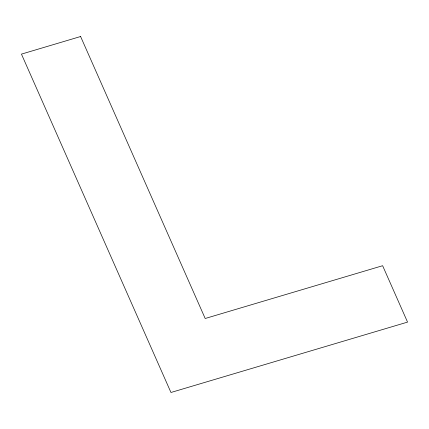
<?xml version="1.0" encoding="UTF-8"?>
<svg xmlns="http://www.w3.org/2000/svg" width="429" height="429" viewBox="0 0 429 429"><rect width="100%" height="100%" fill="white"/><g stroke="black" fill="none" stroke-linecap="round" stroke-linejoin="round"><path stroke-width="0.64" d="M80.598 36.519L21.45 54.113L170.957 392.481L407.55 322.109L382.63 265.712L205.191 318.495L80.598 36.519"/></g></svg>
